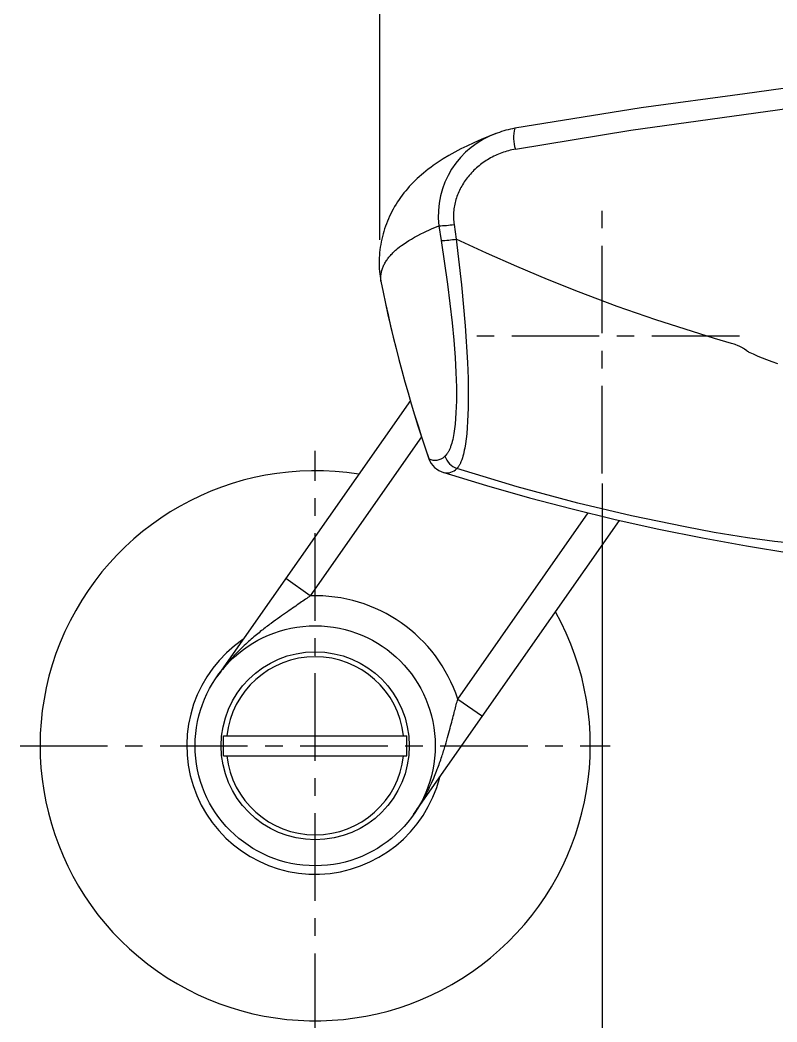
# Model space of a CAD drawing. Extents: x 10556 to 11150, y -5808 to -5388.
# Drawn here: x 10838.4 to 10914.1, y -5726.6 to -5626.5 of the extents above; entities that cross this region are included whole.
import ezdxf

# ---------------------------------------------------------------- set-up
doc = ezdxf.new("R2010")
doc.units = 0
doc.header["$LTSCALE"] = 7
doc.header["$MEASUREMENT"] = 0
doc.linetypes.add('CENTER', pattern=[2, 1.25, -0.25, 0.25, -0.25])
for name, color, linetype in [('CL', 1, 'CENTER'), ('D', 2, 'CONTINUOUS'), ('DWG', 7, 'CONTINUOUS'), ('Make2D 표시선', 7, 'CONTINUOUS'), ('Make2D 표시선 - Tangent', 7, 'CONTINUOUS')]:
    doc.layers.add(name, color=color, linetype=linetype)

msp = doc.modelspace()

# ---------------------------------------------------------------- linework, layer by layer
at = {"layer": 'CL'}
for p, q in [((10896.59327, -5671.79541), (10896.59327, -5644.35441)), ((10910.31377, -5658.07491), (10882.87277, -5658.07491)), ((10867.91442, -5728.53249), (10867.91442, -5669.53249)), ((10838.41442, -5699.03249), (10897.41442, -5699.03249))]:
    msp.add_line(p, q, dxfattribs=at)
at = {"layer": 'D'}
for p, q in [((10874.38447, -5648.44524), (10874.38447, -5572.04294)), ((10896.59327, -5672.79541), (10896.59327, -5734.81063))]:
    msp.add_line(p, q, dxfattribs=at)
at = {"layer": 'DWG'}
for p, q in [((10877.42701, -5664.52589), (10858.08463, -5692.14968)), ((10878.54603, -5668.1581), (10867.425, -5684.04058)), ((10877.74428, -5705.91551), (10898.34318, -5676.49723)), ((10882.16974, -5694.36496), (10895.20751, -5675.74508)), ((10867.425, -5684.04058), (10864.96754, -5682.31985)), ((10882.16974, -5694.36496), (10884.62719, -5696.08569)), ((10858.75339, -5700.03249), (10858.75339, -5698.03249)), ((10858.75339, -5698.03249), (10877.07545, -5698.03249)), ((10877.07545, -5700.03249), (10877.07545, -5698.03249)), ((10858.75339, -5700.03249), (10877.07545, -5700.03249))]:
    msp.add_line(p, q, dxfattribs=at)
for centre, radius in [((10867.91445, -5699.03259), 12), ((10867.91442, -5699.03249), 9.4)]:
    msp.add_circle(centre, radius, dxfattribs=at)
for centre, radius, start, end in [((10867.91442, -5699.03249), 27.5, 80.871885, 29.1276931), ((10867.91445, -5699.03259), 15, 18.1301025, 91.8698975), ((10867.91445, -5699.03259), 12.83935, 124.2068954, 345.7931046), ((10867.91442, -5699.03249), 8.9, 6.4513512, 173.5486488), ((10867.91442, -5699.03249), 8.9, 186.4513512, 353.5486488)]:
    msp.add_arc(centre, radius, start, end, dxfattribs=at)
for points in [[(10867.425, -5684.04058), (10866.95246, -5684.37555), (10866.42023, -5684.74745), (10865.81793, -5685.16443), (10865.13615, -5685.63608), (10864.36711, -5686.17467), (10863.50766, -5686.79518), (10862.56104, -5687.51632), (10861.5299, -5688.36829), (10860.41911, -5689.39544), (10859.2542, -5690.64351), (10858.29453, -5691.85584)], [(10877.94883, -5705.61743), (10878.76126, -5704.29837), (10879.53658, -5702.77414), (10880.12198, -5701.37761), (10880.56959, -5700.11706), (10880.9231, -5698.98129), (10881.21187, -5697.96226), (10881.4546, -5697.05649), (10881.66428, -5696.2558), (10881.84978, -5695.54852), (10882.01689, -5694.92245), (10882.16974, -5694.36496)], [(10877.89421, -5705.69822), (10877.94883, -5705.61743)], [(10877.74428, -5705.91551), (10877.89421, -5705.69822)]]:
    msp.add_spline(points, degree=3, dxfattribs=at)
at = {"layer": 'Make2D 표시선'}
for p, q in [((10874.4329, -5652.38322), (10874.46811, -5652.5683)), ((10879.26652, -5670.33471), (10879.3066, -5670.44171)), ((10880.74789, -5671.69503), (10880.7481, -5671.6951))]:
    msp.add_line(p, q, dxfattribs=at)
for points in [[(10928.14894, -5630.85099), (10927.85139, -5630.94988), (10927.55133, -5631.0409), (10926.80024, -5631.24525), (10925.84902, -5631.47463), (10924.89291, -5631.68308), (10922.52299, -5632.14275), (10919.71433, -5632.6192), (10910.84288, -5633.861), (10900.48207, -5635.24443), (10887.87874, -5637.29595)], [(10885.97688, -5637.83179), (10885.24081, -5638.11983), (10884.50996, -5638.42086), (10883.78546, -5638.73674), (10883.06849, -5639.06935), (10882.46736, -5639.36591), (10881.87379, -5639.67724), (10881.28909, -5640.00472), (10880.71457, -5640.34976), (10880.20331, -5640.67914), (10879.70302, -5641.02493), (10879.45746, -5641.20423), (10879.2152, -5641.38792), (10878.97643, -5641.57612), (10878.74134, -5641.76891), (10878.52757, -5641.9512), (10878.31727, -5642.1375), (10878.11061, -5642.32783), (10877.90775, -5642.5222), (10877.70887, -5642.7206), (10877.51415, -5642.92306), (10877.32373, -5643.12956), (10877.13781, -5643.34013), (10876.95966, -5643.55099), (10876.78614, -5643.76571), (10876.61742, -5643.98421), (10876.45364, -5644.20642), (10876.29494, -5644.43228), (10876.14147, -5644.6617), (10875.99338, -5644.89463), (10875.85081, -5645.13098), (10875.71616, -5645.36661), (10875.5871, -5645.60535), (10875.46372, -5645.84708), (10875.34611, -5646.09168), (10875.23438, -5646.339), (10875.12864, -5646.58893), (10875.02897, -5646.84134), (10874.93547, -5647.0961), (10874.84916, -5647.35029), (10874.76902, -5647.6065), (10874.69511, -5647.86458), (10874.62747, -5648.12437), (10874.56613, -5648.38572), (10874.51114, -5648.64848), (10874.46254, -5648.91249), (10874.42037, -5649.17761), (10874.38447, -5649.44524), (10874.3551, -5649.71367), (10874.33224, -5649.98274), (10874.31588, -5650.25228), (10874.306, -5650.52214), (10874.30258, -5650.79216), (10874.3056, -5651.06218), (10874.31506, -5651.33204)], [(10880.75747, -5671.69806), (10885.02762, -5673.00375), (10889.32217, -5674.22672), (10893.59548, -5675.35358), (10897.89003, -5676.39657), (10902.25331, -5677.36579), (10906.6348, -5678.24917), (10911.03267, -5679.04712), (10915.44512, -5679.76006)]]:
    msp.add_lwpolyline(points, dxfattribs=at)
for centre, radius, start, end in [((10889.6505, -5647.21965), 10.08062, 100.1477342, 110.5500626), ((11014.63461, -5624.24329), 142.99983, 191.4245414, 198.796565), ((10881.48862, -5669.28585), 2.52048, 229.4778654, 252.9013413)]:
    msp.add_arc(centre, radius, start, end, dxfattribs=at)
at = {"layer": 'Make2D 표시선 - Tangent'}
for p, q in [((10880.27261, -5647.04299), (10880.49638, -5648.51754)), ((10881.79309, -5646.90678), (10882.01484, -5648.37257)), ((10874.31511, -5651.33204), (10874.46926, -5652.56807)), ((10874.46926, -5652.56807), (10874.46816, -5652.56829))]:
    msp.add_line(p, q, dxfattribs=at)
for points in [[(10887.92646, -5639.38679), (10899.47046, -5637.48547), (10915.33491, -5635.27401)], [(10887.92646, -5639.38679), (10887.75485, -5639.41935), (10887.58397, -5639.45568), (10887.4139, -5639.49573), (10887.24473, -5639.53948), (10887.07654, -5639.58689), (10886.90941, -5639.63793), (10886.74343, -5639.69255), (10886.57867, -5639.75073), (10886.41319, -5639.81322), (10886.24914, -5639.8793), (10886.08657, -5639.94895), (10885.92559, -5640.02213), (10885.76625, -5640.09884), (10885.60863, -5640.17904), (10885.45282, -5640.26273), (10885.29889, -5640.34987), (10885.14992, -5640.43861), (10885.00292, -5640.53061), (10884.85797, -5640.62583), (10884.71515, -5640.72423), (10884.57455, -5640.82577), (10884.43626, -5640.93042), (10884.30037, -5641.03813), (10884.16695, -5641.14887), (10884.03609, -5641.26259), (10883.90787, -5641.37926), (10883.78239, -5641.49883), (10883.65972, -5641.62128), (10883.53996, -5641.74655), (10883.42319, -5641.87461), (10883.30948, -5642.00542), (10883.19893, -5642.13894), (10883.09874, -5642.2659), (10883.00144, -5642.39513), (10882.90712, -5642.52656), (10882.81587, -5642.66013), (10882.72775, -5642.7958), (10882.64285, -5642.93349), (10882.56124, -5643.07316), (10882.48302, -5643.21473), (10882.40771, -5643.35922), (10882.33599, -5643.50552), (10882.26792, -5643.65353), (10882.20359, -5643.8032), (10882.14307, -5643.95443), (10882.08643, -5644.10715), (10882.03376, -5644.26129), (10881.98513, -5644.41676), (10881.94138, -5644.57061), (10881.90166, -5644.72556), (10881.86602, -5644.88151), (10881.83453, -5645.03834), (10881.80724, -5645.19596), (10881.78422, -5645.35424), (10881.76553, -5645.51308), (10881.75123, -5645.67238), (10881.74163, -5645.82678), (10881.73621, -5645.98138), (10881.73501, -5646.13607), (10881.73804, -5646.29074), (10881.74534, -5646.44526), (10881.75693, -5646.59951), (10881.77284, -5646.75339), (10881.79309, -5646.90678)], [(10874.46926, -5652.56807), (10874.46553, -5652.47037), (10874.46452, -5652.37257), (10874.46627, -5652.27477), (10874.47083, -5652.17705), (10874.47822, -5652.07952), (10874.4885, -5651.98226), (10874.50171, -5651.88536), (10874.51787, -5651.78892), (10874.53698, -5651.69321), (10874.55903, -5651.59812), (10874.58397, -5651.50373), (10874.61173, -5651.41013), (10874.64227, -5651.31739), (10874.67554, -5651.22559), (10874.71147, -5651.13481), (10874.75002, -5651.04513), (10874.79208, -5650.95464), (10874.83671, -5650.86541), (10874.8838, -5650.77743), (10874.93325, -5650.69074), (10874.98495, -5650.60534), (10875.03879, -5650.52127), (10875.09466, -5650.43852), (10875.15246, -5650.35714), (10875.2211, -5650.26532), (10875.29201, -5650.17528), (10875.36508, -5650.08698), (10875.44017, -5650.00037), (10875.51717, -5649.91542), (10875.59594, -5649.83209), (10875.67638, -5649.75035), (10875.75834, -5649.67016), (10875.85262, -5649.5814), (10875.9486, -5649.49451), (10876.04617, -5649.40942), (10876.14524, -5649.32605), (10876.3475, -5649.16428), (10876.55456, -5649.00867), (10876.79543, -5648.83826), (10877.04095, -5648.67463), (10877.29054, -5648.51721), (10877.54363, -5648.36546), (10877.8495, -5648.19109), (10878.15909, -5648.0234), (10878.47192, -5647.86181), (10878.78756, -5647.70572), (10879.52522, -5647.36349), (10880.27261, -5647.04299)], [(10880.49638, -5648.51754), (10881.13141, -5652.87282), (10881.59531, -5656.74834), (10881.76095, -5658.47716), (10881.894, -5660.20877), (10881.97676, -5661.69757), (10882.02284, -5663.1879), (10882.02483, -5664.55175), (10882.01053, -5665.14586), (10881.98508, -5665.73958), (10881.94889, -5666.30458), (10881.89867, -5666.86849), (10881.84342, -5667.34163), (10881.77351, -5667.81281), (10881.73824, -5668.01417), (10881.69925, -5668.21484), (10881.65603, -5668.41463), (10881.60809, -5668.61335), (10881.56222, -5668.78468), (10881.51163, -5668.95465), (10881.48432, -5669.03899), (10881.45553, -5669.12283), (10881.42517, -5669.2061), (10881.39314, -5669.28877), (10881.36487, -5669.35766), (10881.3352, -5669.42596), (10881.30398, -5669.49356), (10881.27106, -5669.56033), (10881.24304, -5669.61376), (10881.2137, -5669.66647), (10881.18296, -5669.71836), (10881.15072, -5669.76935), (10881.12029, -5669.81444), (10881.08844, -5669.85854), (10881.07196, -5669.88017), (10881.05508, -5669.90149), (10881.03779, -5669.92248), (10881.02008, -5669.94312), (10881.00328, -5669.96192), (10880.9861, -5669.98037), (10880.96852, -5669.99844), (10880.95053, -5670.01611), (10880.93214, -5670.03334), (10880.91331, -5670.0501), (10880.89405, -5670.06636), (10880.87435, -5670.08209)], [(10914.16338, -5660.84587), (10913.60372, -5660.65148), (10913.04928, -5660.44261), (10912.2058, -5660.0979), (10911.71302, -5659.88765), (10911.39802, -5659.74263), (10911.3059, -5659.69687), (10911.26043, -5659.67285), (10911.21546, -5659.64791), (10911.17162, -5659.62232), (10911.12826, -5659.59588), (10911.04266, -5659.54119), (10910.82211, -5659.3908), (10910.72242, -5659.32616), (10910.66638, -5659.29172), (10910.60972, -5659.2583), (10910.55239, -5659.22608), (10910.49433, -5659.1952), (10910.42623, -5659.16121), (10910.35745, -5659.12857), (10910.13397, -5659.02835), (10909.9687, -5658.95931), (10909.88535, -5658.92656), (10909.80144, -5658.89528), (10909.67132, -5658.85053), (10909.5398, -5658.81016), (10907.83134, -5658.32334), (10901.95948, -5656.45215), (10898.08359, -5655.09891), (10894.23952, -5653.65781), (10891.14088, -5652.42151), (10888.06635, -5651.12645), (10885.02778, -5649.77766), (10882.01484, -5648.37257)], [(10882.01484, -5648.37257), (10882.53548, -5652.96186), (10882.90963, -5657.05905), (10883.13964, -5660.72848), (10883.19692, -5662.31231), (10883.2206, -5663.89697), (10883.20767, -5665.25887), (10883.15377, -5666.61963), (10883.11347, -5667.22426), (10883.06031, -5667.82788), (10883.00349, -5668.33534), (10882.93321, -5668.84109), (10882.85987, -5669.27345), (10882.81763, -5669.4886), (10882.77107, -5669.70288), (10882.72683, -5669.88759), (10882.67824, -5670.07118), (10882.62458, -5670.2533), (10882.56509, -5670.43361), (10882.51026, -5670.58247), (10882.48075, -5670.6561), (10882.44962, -5670.72905), (10882.42331, -5670.78717), (10882.39576, -5670.84472), (10882.36688, -5670.9016), (10882.33656, -5670.95774), (10882.30827, -5671.00702), (10882.27861, -5671.05549), (10882.24746, -5671.10299), (10882.23127, -5671.12633), (10882.21466, -5671.14937), (10882.1992, -5671.17), (10882.18336, -5671.19033), (10882.16712, -5671.21034), (10882.15047, -5671.23), (10882.13338, -5671.24929), (10882.11586, -5671.26817), (10882.09786, -5671.28661), (10882.0794, -5671.30458)], [(10915.86398, -5678.80252), (10913.81449, -5678.59577), (10911.10902, -5678.23479), (10907.77962, -5677.69565), (10904.89041, -5677.15626), (10899.51872, -5676.03923), (10894.17973, -5674.77526), (10888.10063, -5673.14069), (10882.0794, -5671.30458)]]:
    msp.add_lwpolyline(points, dxfattribs=at)
for centre, radius, start, end in [((10891.24181, -5638.26516), 3.49995, 163.9236417, 198.6915116), ((10888.91761, -5646.02114), 8.70519, 108.8020318, 186.741192), ((10879.98784, -5635.31029), 11.73616, 271.3903994, 278.8483296), ((10880.20866, -5637.47884), 11.04244, 271.49308, 279.4140017), ((11014.63228, -5624.24369), 142.99631, 191.4245706, 198.8032739), ((10879.9013, -5669.127), 1.36346, 242.3027033, 315.5335062), ((10881.15143, -5669.69736), 1.9886, 198.6786146, 229.1591423), ((10882.78737, -5669.40154), 2.03047, 199.5829425, 249.5937728), ((10881.09572, -5670.41566), 1.32582, 254.7999707, 317.8967538)]:
    msp.add_arc(centre, radius, start, end, dxfattribs=at)

doc.saveas('drawing.dxf')
